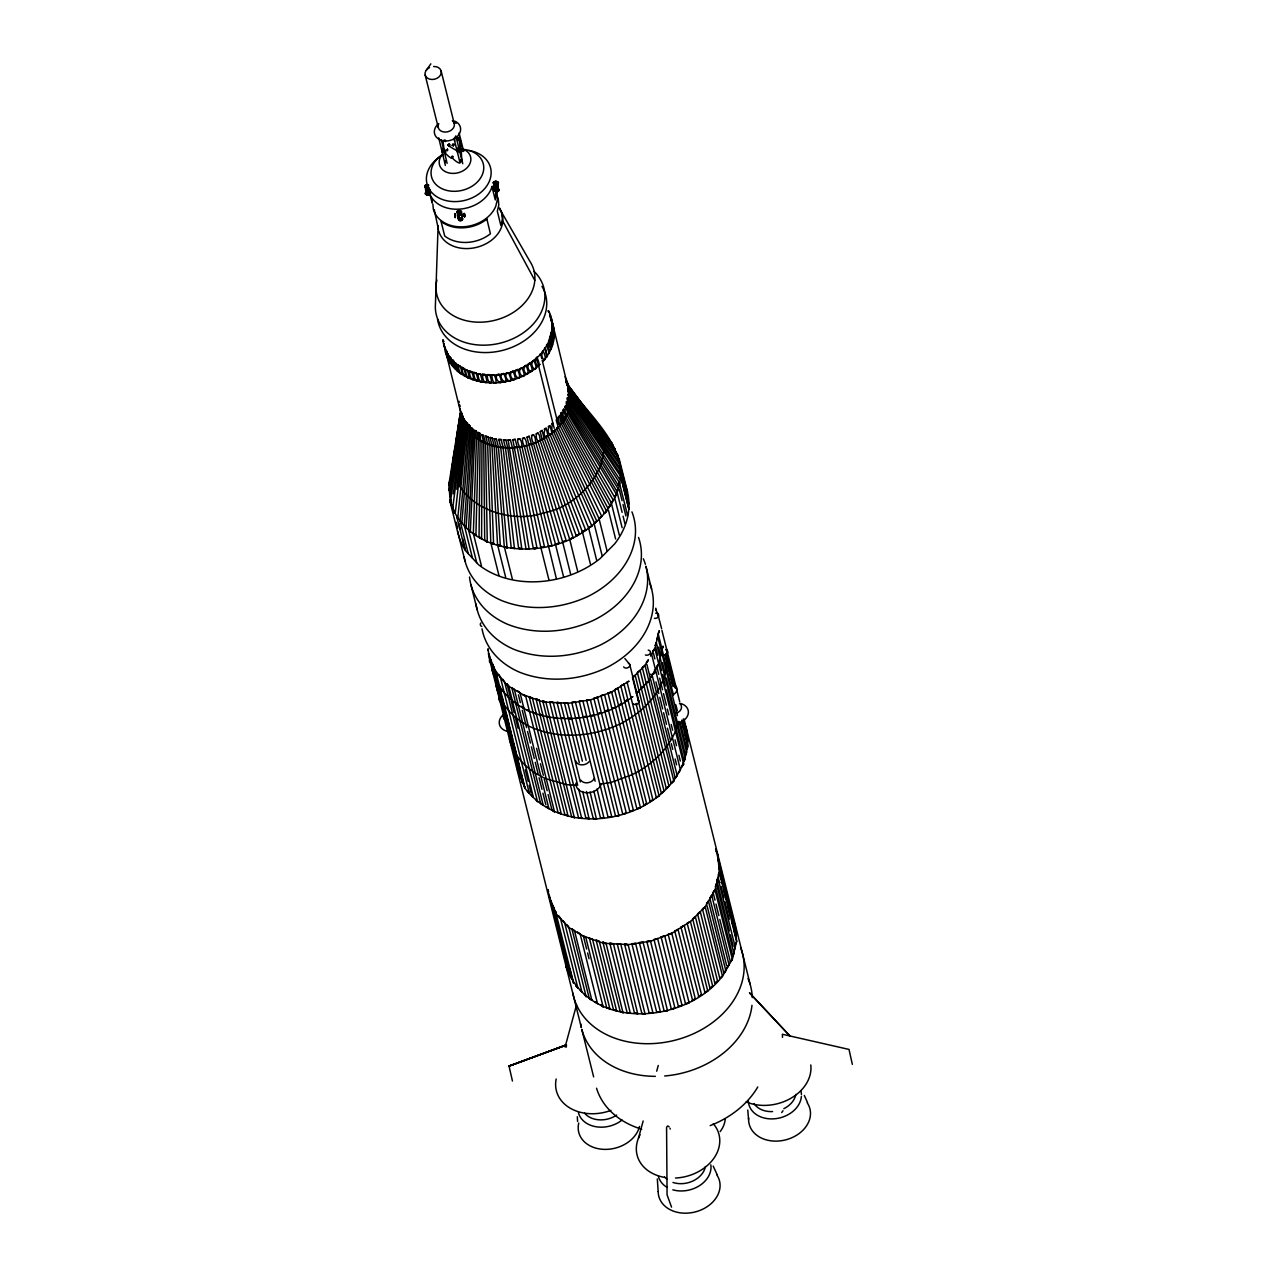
<?xml version="1.0" encoding="UTF-8"?>
<svg xmlns="http://www.w3.org/2000/svg" width="1277" height="1277" viewBox="0 0 1277 1277"><rect width="100%" height="100%" fill="white"/><g stroke="black" fill="none" stroke-linecap="round" stroke-linejoin="round"><path stroke-width="1.5" d="M447.493 356.411L445.003 348.03M459.305 405.416L459.928 406.661L459.64 404.825M481.972 441.14L481.589 538.75L479.035 536.851L480.104 440.166L478.189 432.472L480.056 433.446C480.36 441.746 480.982 440.693 481.988 441.124L480.104 440.166M519.053 775.235L520.106 777.565L490.352 659.14L491.278 661.901M716.221 851.711L715.647 849.093M460.087 521.064L468.052 429.79L466.137 422.096L467.558 423.469L469.473 431.163L461.859 523.059L460.071 520.649L461.923 523.027L460.119 521.048L468.212 553.627M444.38 152.554L443.167 142.13M628.763 503.84L620.462 470.83L620.159 473.559L570.244 399.749L568.057 390.219L568.329 392.055M682.668 721.122L687.457 740.389C688.159 748.96 687.345 727.858 685.047 725.623M565.823 381.775C586.718 415.568 635.004 448.977 616.44 494.343C607.772 513.657 591.73 528.183 573.213 537.904C532.062 558.879 466.696 551.792 450.414 502.404L462.466 415.552L465.275 424.89L455.266 513.146L454.404 510.369M536.931 357.257C531.823 364.711 543.651 372.517 536.931 357.257L535.462 358.869M540.059 354.112L539.66 355.15M543.188 350.952C538.064 358.406 549.908 366.228 543.188 350.952L541.719 352.58M549.078 312.242L548.408 310.997M559.406 416.031L557.937 417.643L559.853 425.337L604.388 513.386L606.591 511.295L561.321 423.725L559.406 416.031L557.937 417.643M478.38 439.017L475.906 535.43L473.336 533.547L476.513 438.027L474.597 430.333L476.465 431.323L478.38 439.017L476.513 438.027M569.574 396.046L567.722 386.484L569.909 396.014L618.515 466.121M442.832 152.793L442.496 150.175M450.079 501.717L450.494 499.451L450.079 501.717L458.204 534.265M627.598 492.124L619.153 458.874L619.058 461.827L619.345 459.113L569.303 390.459L569.223 392.326L551.153 317.686M727.746 897.715L716.365 851.28M735.041 923.67L736.047 938.356L734.115 930.646M438.091 226.3L435.441 304.149A55.438 42.843 -14 0 0 505.692 341.566A55.438 42.843 -14 0 0 534.137 271.442M445.434 140.566L445.434 141.555L443.853 140.278M458.331 139.592L460.247 139.496L460.199 141.14M457.661 152.697L457.326 150.032M464.126 213.929L464.19 216.005M464.748 215.941L464.349 216.659M474.821 436.894L473.384 435.537L468.515 529.636L470.303 532.046L474.805 436.894L472.889 429.2L471.468 427.843L472.889 429.2M468.803 424.97L470.718 432.664L464.301 525.134L466.105 527.529L472.139 434.036L470.223 426.342L468.803 424.97L470.223 426.342M568.377 393.923L570.308 401.616L620.718 476.465L619.68 479.402L569.957 403.516L568.377 393.923L568.042 395.822M425.832 191.454L425.624 186.506L426.071 188.294M461.476 211.184L462.13 218.622L458.172 218.814L457.517 211.375M458.172 218.814L458.395 215.765M497.423 183.026L498.11 189.938L497.423 183.026L493.592 183.202M443.502 149.952L443.582 149.122L444.188 152.123M457.725 518.51L456.767 516.163L457.725 518.51L466.823 428.306L464.014 418.968L464.908 420.612M459.848 486.441L466.233 426.805M555.048 430.221L553.388 431.466L554.952 430.301M635.18 675.325L632.53 677.64L661.358 793.288L664.024 790.974L635.18 675.325L632.53 677.64M695.342 916.631L692.693 918.945L709.98 988.302L712.646 985.988L695.342 916.631L692.693 918.945M462.003 416.829L462.194 418.074A55.438 42.843 -14 0 0 526.667 445.689A55.438 42.843 -14 0 0 569.414 390.427M488.548 654.558L496.162 672.644L524.991 788.292C568.967 846.332 682.141 816.53 687.696 742.943M492.411 670.026L492.683 671.989C512.285 728.289 591.522 729.758 632.562 696.715M657.863 614.971L655.963 609.432M461.651 413.11L463.711 421.474L452.776 507.799L451.787 505.453L452.84 507.783L451.93 505.006M454.788 214.552L455.011 213.61L455.235 214.584M461.987 216.372L461.779 216.771A1.644 1.277 -14 0 1 460.151 218.718A1.644 1.277 -14 0 1 458.89 216.835L459.129 216.579M464.174 214.105L464.237 213.275M464.732 216.34L464.668 217.17M456.799 489.362L464.158 425.193M447.429 149.17L447.541 150M446.535 161.173L447.142 163.344M453.335 493.816L462.833 419.814L459.975 408.56M456.24 138.411C459.56 134.42 461.667 151.229 457.82 149.792M457.82 137.645C458.986 141.061 456.256 138.826 455.123 137.9M460.39 140.039L461.268 150.846L459.353 151.229M453.447 477.949L461.635 418.17M445.05 141.3L444.939 139.847M450.494 489.777L449.855 496.545L461.556 416.318M452.409 476.449L461.588 412.663M449.903 357.033C454.995 363.706 452.585 372.82 449.903 357.033L451.324 358.39M452.569 359.891C457.661 366.563 455.25 375.677 452.569 359.891L453.989 361.263M455.235 362.764C460.327 369.436 457.916 378.551 455.235 362.764L456.655 364.137M466.137 422.096L467.558 423.469M449.376 146.328L458.14 151.5M457.533 434.004L458.97 424.363M459.832 418.585L460.406 414.722L459.64 418.76M450.222 482.163L449.296 490.687L461.22 412.535M450.765 478.46L460.343 414.674M450.765 476.05L451.356 472.171M451.946 468.276L452.824 462.434M454.58 450.877L455.155 447.062M455.729 443.231L460.358 412.663L448.834 484.813L450.414 502.404M458.267 429.87L459.161 424.14M450.845 475.012L451.435 471.181M452.042 467.35L452.633 463.519M453.239 459.688L453.846 455.857M454.436 451.994L455.362 446.12M455.969 442.209L456.591 438.298M457.198 434.403L459.034 422.671M677.528 722L678.039 723.213A13.105 10.12 -14 0 0 688.383 712.789A13.105 10.12 -14 0 0 679.556 703.308A7.502 5.794 -14 0 1 675.549 713.46M447.445 149.138L447.557 150.75M454.724 141.029L454.5 139.768M550.004 338.325L550.339 336.426L551.919 346.019L552.558 344.742L550.339 336.426M550.914 334.526L551.249 332.643L552.829 342.22L553.468 340.943L551.249 332.643M551.824 330.743L552.159 328.843L553.739 338.437L554.378 337.16L552.159 328.843M552.829 342.22L553.164 340.336M553.739 338.437L554.074 336.537M566.222 403.404L566.557 401.505L568.137 411.098L616.887 491.326L622.107 512.38M567.132 399.605L567.467 397.722L569.047 407.299L618.276 485.356L619.313 482.435L569.398 405.416L567.467 397.722M568.137 411.098L566.557 401.505M569.047 407.299L569.366 405.4M569.957 403.516L570.308 401.616L569.622 403.484M454.357 510.561L455.266 513.146M524.113 785.531L524.991 788.292L521.239 773.958M615.163 450.909L614.269 448.131L615.163 450.909L614.86 448.706L567.355 385.191M640.096 670.377L637.415 672.676L666.259 788.324L668.94 786.025L640.096 670.377L637.415 672.676M700.259 911.682L697.577 913.981L714.881 983.338L717.562 981.039L700.259 911.682L697.577 913.981M455.282 217.617L455.362 216.388L454.947 217.106M461.923 216.499L461.763 213.834M464.205 213.77L464.636 214.137M493.273 182.675L494.103 184.463A2.091 1.628 -14 0 0 496.801 181.749L496.386 181.51A2.091 1.628 -14 0 0 493.273 182.659M493.736 184.766L494.279 190.113L494.662 188.533M497.535 189.188L497.663 187.591M455.394 448.594C440.166 497.822 503.154 527.273 543.635 512.843C585.201 505.915 625.698 451.515 590.325 415.695M448.834 484.813L450.127 479.45M442.943 339.826A55.438 42.843 -14 0 0 490.687 375.167A55.438 42.843 -14 0 0 549.541 340.225L551.456 348.19L550.419 349.706L548.503 342.013L552.271 328.843A55.438 42.843 -14 0 0 548.551 310.662M601.228 783.966L601.1 784.541A13.105 10.12 -14 0 1 588.027 792.778A13.105 10.12 -14 0 1 576.135 785.754L575.895 783.104M683.706 764.125L681.758 766.823L683.706 764.125L654.862 648.477L652.93 651.174L654.878 648.764L659.155 630.599M663.002 646.05L658.74 664.232L656.777 666.626L658.709 674.336M715.008 900.189L713.093 892.479L715.04 890.069L719.318 871.904L717.754 854.313L717.658 857.266M719.813 919.456L730.38 961.836L732.344 959.426L736.606 941.261L736.35 938.34M493.72 667.28L492.826 664.503L522.548 782.929L521.654 780.151M496.673 679.955L497.567 682.732M570.276 975.165L571.17 977.943L552.989 905.808L553.883 908.57M439.256 139.177L439.911 140.518M442.018 151.452L443.342 152.139L443.726 150.878M457.485 150.686L458.347 149.84M457.134 151.117L458.267 149.968M565.072 1047.044L576.518 1004.935M638.468 1138.19L643.161 1120.967M656.697 1071.195L658.262 1065.465M561.305 423.725L559.853 425.337M642.331 667.711L645.013 665.429L642.331 667.711L671.159 783.36L673.857 781.077L645.013 665.429L647.966 660.337M715.024 889.782L705.096 907.021L702.494 909.016L719.781 978.374L722.399 976.378L732.328 959.139L715.024 889.782L713.093 892.479M659.235 631.365L658.102 633.52L673.49 695.231M663.082 646.816L661.965 648.987M569.718 395.79L569.75 394.322L619.904 464.972L628.156 497.982M563.444 420.341L562.183 421.857L563.396 420.133L561.481 412.455L560.539 414.275L562.471 421.969L607.996 508.374L609.927 505.676L563.396 420.149L562.471 421.969M461.22 150.287L461.348 149.345L462.641 149.744M617.637 456.272L617.382 454.053L568.935 388.655M551.441 903.206L550.515 900.445L568.728 972.563M656.059 610.406L655.819 608.187M568.473 409.183L567.834 411.05L568.473 409.183L617.924 488.405L616.855 491.326M656.298 642.523L655.293 645.444L656.298 642.523L685.302 758.458L684.121 761.108L685.126 758.171M716.461 883.828L715.455 886.749L716.461 883.828L733.924 953.456L732.743 956.122L733.748 953.185M459.097 401.345L459.097 402.415M525.916 365.366C518.925 371.352 533.483 381.376 525.916 365.366L524.017 366.675M529.875 362.876C522.868 368.861 537.441 378.886 529.875 362.876L527.976 364.184M533.818 360.385C526.826 366.355 541.384 376.396 533.818 360.385L531.918 361.694M542.134 430.445L540.235 431.754L542.166 439.448L576.182 535.749L577.443 535.462L579.455 534.025L544.066 438.139L542.134 430.445L540.235 431.754M544.194 429.264C548.041 425.704 540.857 434.212 546.109 436.957L582.376 531.807L590.485 564.354M548.152 426.773C551.999 423.198 544.8 431.722 550.068 434.467L588.585 527.864L596.694 560.427M619.297 482.435L618.26 485.356L619.297 482.435L627.55 515.254M716.86 880.795L717.882 877.858L716.86 880.795L729.343 930.885M619.68 479.402L620.718 476.465L628.843 509.028M718.265 874.825C721.01 867.179 716.126 881.657 720.196 882.535M556.133 419.862L558.193 426.869L601.69 516.259L598.993 518.542L607.102 551.089M443.726 152.665C442.241 148.515 451.946 162.53 453.159 156.496M617.845 688.111L614.604 689.867L643.991 805.468L646.689 803.76L617.845 688.111L614.604 689.867M678.007 929.417L674.767 931.172L692.613 1000.482L695.311 998.774L678.007 929.417L674.767 931.172M458.012 138.523L459.129 139.416L460.167 138.539M456.607 148.467L457.405 151.053M459.608 160.471C463.519 168.053 448.466 156.401 452.537 156.321M666.69 1126.952L667.695 1125.963L669.18 1126.841M445.817 152.075L445.019 150.255L445.577 152.123M441.14 139.768L441.571 140.981M446.248 350.473L449.041 359.827L446.248 350.473L447.126 352.133M447.796 353.889L450.589 363.243L447.796 353.889L448.674 355.549M553.356 327.215L549.621 314.286L553.404 329.099M552.414 323.64L552.207 322.347M452.984 143.678L453.255 146.201M442.065 148.707L442.081 150.542M445.05 160.694L445.082 162.53M544.321 349.196C545.518 342.779 549.078 371.144 545.263 347.392M546.412 345.604C547.61 339.187 551.169 367.553 547.338 343.8M548.503 342.013L549.429 340.193M546.237 356.89L547.179 355.086M548.328 353.298L549.27 351.494M550.419 349.706L551.361 347.887M562.63 410.683C564.785 405.974 561.21 417.196 564.562 418.377L611.236 502.707L619.345 535.255M564.721 407.092C566.86 402.383 563.301 413.604 566.637 414.786L614.508 497.04L616.44 494.343L567.579 412.966L565.663 405.272M564.562 418.377L565.488 416.557L563.572 408.863M566.637 414.786L567.579 412.966M781.716 1112.538L783.009 1110.719M619.696 467.526L619.696 464.748L627.789 497.296M566.381 964.247L566.286 967.2C589.798 1031.257 685.749 1024.425 722.479 976.091L705.175 906.718L702.494 909.016M582.376 531.807L585.632 530.083L582.376 531.807L585.632 530.067L548.009 435.649L545.949 436.734L548.009 435.633L546.093 427.955M624.054 684.201L620.798 685.925L650.169 801.509L652.898 799.849L624.054 684.201L620.798 685.925M684.217 925.49L680.96 927.23L698.79 996.523L701.52 994.863L684.217 925.49L680.96 927.23M454.915 213.594L454.851 216.946M457.629 214.217L457.613 216.547M648.221 660.592L646.401 662.492L648.301 659.778M460.486 214.169L459.752 212.557L457.916 214.009M459.066 216.914L459.8 218.527L461.588 217.633M650.919 655.261L654.862 648.477M619.6 467.685L620.031 465.435M686.866 737.467L687.313 735.217L683.099 719.111M735.488 932.481L735.935 930.231L718.265 860.171L736.079 935.402M591.842 526.14L588.585 527.864L591.842 526.14L551.967 433.158L549.876 434.244L551.951 433.142L550.052 425.464M636.042 703.435L659.108 795.922L656.362 797.566L627.007 681.998L628.97 681.311M687.17 923.303L690.426 921.579L687.17 923.303L704.984 992.58L707.729 990.936L690.426 921.579L705.175 906.718M569.925 399.765L570.228 398.328M512.971 371.176C504.798 375.454 520.713 388.048 512.971 371.176L510.768 372.086M517.488 369.516C509.3 373.794 525.214 386.372 517.488 369.516L515.285 370.426M521.99 367.856C513.817 372.118 529.732 384.712 521.99 367.856L519.787 368.766M529.205 436.255L527.002 437.165L528.917 444.859L555.447 544.225L557.522 544.018L559.055 543.188L529.205 436.255L527.002 437.165M562.518 541.576L566.126 540.522L535.622 442.289C535.43 430.732 528.534 434.308 533.419 443.199L562.518 541.576L570.627 574.123M573.213 537.904L569.59 538.942L573.213 537.904L540.139 440.613C539.932 429.056 533.036 432.648 537.936 441.523L569.59 538.942L577.715 571.489M650.727 679.875L675.23 778.14L677.129 775.426L652.148 675.23L650.248 677.943L646.88 664.423M708.464 901.083L706.564 903.797L708.464 901.083L725.831 970.759L723.851 973.154L707.043 905.712M723.851 973.154L725.751 970.44M565.472 416.557L564.258 418.265L565.472 416.557L613.168 500.009L611.236 502.707M680.418 769.776L678.486 772.489L680.418 769.776L651.589 654.127L650.6 656.091M726.629 965.572L709.82 898.13L711.752 895.432L729.039 964.789L727.124 967.487L729.039 964.789M614.508 497.04L616.44 494.343M656.777 666.626L658.724 663.928L648.876 680.88L636.808 693.028M730.38 961.836L732.328 959.139M426.358 70.091L430.86 63.85M454.277 138.507L454.468 139.752M457.374 147.956L459.161 149.664M530.977 444.109L528.854 444.604L530.849 444.157M597.46 697.258L593.869 698.343L622.697 813.992L624.788 813.8L626.305 812.922L597.46 697.258L593.869 698.343M657.623 938.563L654.032 939.649L671.319 1009.006L673.41 1008.814L674.926 1007.936L657.623 938.563L654.032 939.649M458.108 137.549L459.88 138.012L459.385 139.369M654.462 671.542L655.436 669.579M551.776 323.241C551.249 316.6 554.362 335.612 553.691 329.306M552.111 326.976L551.824 325.14L554.026 334.67M443.805 150.463L442.496 148.355M461.891 161.7L461.268 150.846M543.635 360.274L545.103 358.645M551.68 423.948C554.777 419.702 549.206 429.774 553.595 431.642L594.603 523.331L596.806 521.239L555.064 430.03L553.595 431.642M558.193 426.869L556.724 428.497L598.993 518.542L601.69 516.259L598.993 518.542M459.353 149.904L461.125 150.303L460.422 151.692M497.392 185.468L497.344 184.399A1.644 1.022 4.4 0 1 497.264 185.74M495.843 188.916C500.408 188.357 492.954 185.708 495.141 188.725M686.946 749.184L688.095 746.518L681.742 721.202M735.568 944.182L736.717 941.532L719.318 871.904M535.478 442.433L533.419 443.199M604.548 694.64L600.94 695.694L629.784 811.358L631.844 811.103L633.392 810.304L604.548 694.64L600.94 695.694M664.71 935.945L661.103 936.999L678.406 1006.372L680.465 1006.116L682.014 1005.318L664.71 935.945L661.103 936.999M459.082 139.289L458.251 138.586L459.576 139.72M461.875 220.043L462.162 219.756A1.82 1.405 -14 0 0 461.667 217.824M632.945 677.576L645.013 665.429M458.475 139.113L459.305 137.198L459.88 139.049M656.681 639.49L657.719 636.553L677.433 715.599M685.526 755.138L686.691 752.488L678.869 721.377M734.147 950.152L735.313 947.502L717.882 877.858M608.028 693.076L611.635 692.022L608.028 693.076L636.856 808.724L638.915 808.453L640.463 807.687L611.635 692.022L628.715 681.264M668.19 934.381L671.798 933.327L668.19 934.381L685.478 1003.738L687.537 1003.467L689.085 1002.7L671.798 933.327L690.426 921.579M498.988 374.289C489.937 376.444 507.208 392.087 498.988 374.289L496.625 374.736M503.745 373.554C494.694 375.725 511.965 391.369 503.745 373.554L501.382 374.001M508.501 372.836C499.451 374.991 516.722 390.634 508.501 372.836L506.139 373.283M515.206 439.352L512.859 439.799L533.291 548.376L535.302 548.583L536.994 548.088L517.137 447.046L515.206 439.352L512.859 439.799M540.762 547.194L544.481 546.891L521.878 446.327C521.926 435.728 514.312 436.957 519.531 446.774L540.762 547.194L548.887 579.742M551.951 545.758L548.232 546.045L551.951 545.758L526.635 445.609C526.683 434.994 519.069 436.223 524.288 446.056L556.357 578.593M594.092 523.506L596.758 521.192L594.092 523.506L602.217 556.054M661.358 793.288L664.024 790.974M709.98 988.302L712.646 985.988M457.677 139.576L458.108 138.586L458.682 140.055M666.259 788.324L668.94 786.025M714.881 983.338L717.562 981.039M603.893 513.577L606.591 511.295M671.159 783.36L673.857 781.077M719.781 978.374L722.479 976.091M509.012 1065.992L512.444 1081.028M595.146 781.205L575.432 702.158L571.713 702.478L586.143 760.326M597.061 788.915L603.957 818.046L600.557 818.126L593.821 791.165M635.595 943.464L631.876 943.783L649.179 1013.14L651.972 1013.268L652.898 1012.821L635.595 943.464L631.876 943.783M525.932 374.369L527.832 373.06M529.891 371.878L531.791 370.569M533.834 369.388L535.733 368.079M546.109 436.957L548.009 435.649M550.068 434.467L551.967 433.158M521.894 446.312L519.531 446.774M582.903 701.025L579.199 701.312L608.028 816.977L610.821 817.057L611.747 816.673L582.903 701.025L579.199 701.312M643.065 942.314L639.362 942.618L656.649 1011.991L659.443 1012.054L660.369 1011.687L643.065 942.314L639.362 942.618M455.203 137.022L455.841 135.921L462.753 163.679M428.082 188.757L426.247 189.172A1.644 1.277 -14 0 0 428.497 188.581M460.247 214.408L458.251 214.504M709.82 898.13L711.752 895.432M445.849 150.191L447.126 150.303M459.177 151.883L459.241 150.622M428.433 194.471L428.992 194.391A2.091 1.293 4.4 0 0 428.753 192.667A2.091 1.293 4.4 0 0 425.991 192.476L425.608 192.699A2.091 1.293 4.4 0 0 425.848 194.407A2.091 1.293 4.4 0 0 428.609 194.615M526.635 445.593L524.288 446.056M611.635 692.022L590.07 700.067L586.67 700.163L615.498 815.827L618.914 815.716L590.389 699.876L586.67 700.163M671.798 933.327L650.232 941.372L646.832 941.468L664.12 1010.841L667.536 1010.73L650.552 941.181L646.832 941.468M675.23 778.14L677.129 775.426M484.909 374.464L482.562 374.432L484.909 374.464C490.113 385.957 482.387 384.648 482.562 374.432M489.586 374.736L487.239 374.688L489.586 374.736C494.79 386.229 487.064 384.904 487.239 374.688M494.263 375.007L491.916 374.959L494.263 375.007C499.467 386.5 491.757 385.175 491.916 374.959M501.127 439.543L498.78 439.496L501.127 439.543L503.042 447.237L514.439 548.503L511.231 547.897L500.696 447.189L498.78 439.496M505.804 439.815L503.457 439.767L505.804 439.815L507.719 447.509L521.814 548.887L518.606 548.28L505.373 447.461L503.457 439.767M510.481 440.07L508.134 440.038L510.481 440.07L512.412 447.764L529.173 549.286L525.964 548.679L508.134 440.038M643.432 805.516L646.689 803.76M692.054 1000.529L695.311 998.774M649.642 801.589L652.898 799.849M698.264 996.587L701.52 994.863M655.835 797.646L659.108 795.922M704.457 992.66L707.729 990.936M502.835 447.333L500.807 446.934L502.691 447.333M553.244 702.462L549.669 702.015L578.513 817.663L581.705 818.286L553.244 702.462L549.669 702.015M613.407 943.767L609.831 943.304L627.135 1012.677L630.327 1013.299L613.407 943.767L609.831 943.304M632.833 696.779L630.854 697.465M560.539 414.275L561.481 412.455M460.566 159.705L462.146 161.652M512.7 379.78L514.886 378.87M517.201 378.12L519.404 377.21M521.702 376.46L523.905 375.55M531.503 435.505L533.706 434.595M536.021 433.829L538.208 432.919M528.917 444.859L531.12 443.949M537.936 441.523L540.139 440.613L537.825 441.267M507.735 447.493L505.373 447.461M580.317 781.923L560.603 702.877L557.027 702.398L577.699 785.307M582.711 791.548L589.08 818.669L585.872 818.062L578.657 789.154M620.766 944.182L617.206 943.703L634.493 1013.076L637.702 1013.683L620.766 944.182L617.206 943.703M566.509 1045.113L508.948 1066.056L566.35 1044.889L566.35 1047.092M590.389 699.876L567.611 703.419L564.402 702.813L579.295 762.592M590.07 791.979L596.439 819.068L593.23 818.461L586.51 791.485M650.552 941.181L627.773 944.725L624.565 944.118L641.852 1013.475L645.061 1014.082L628.124 944.597L624.565 944.118M578.369 718.057C581.258 716.956 572.495 718.328 577.587 718.169M555.431 544.21L559.039 543.14L555.431 544.21L563.556 576.757M622.697 813.992L626.305 812.922M671.319 1009.006L674.926 1007.936M471.692 371.735L469.505 371.192L471.692 371.735C476.672 384.249 469.313 380.338 469.505 371.192M475.97 372.964L473.783 372.437L475.97 372.964C480.95 385.494 473.591 381.584 473.783 372.437M480.248 374.209L478.077 373.682L480.248 374.209C485.228 386.723 477.885 382.829 478.077 373.682M487.91 436.798L485.739 436.271L487.91 436.798L489.825 444.492L493.592 544.114L490.783 542.837L487.654 443.965L485.739 436.271M492.188 438.043L490.017 437.516L492.188 438.043L494.119 445.737L500.345 546.029L497.551 544.752L491.932 445.21L490.017 437.516M496.482 439.272L494.295 438.745L496.482 439.272L498.397 446.966L507.097 547.961L504.287 546.684L496.226 446.439L494.295 438.745M629.784 811.358L633.392 810.304M678.406 1006.372L682.014 1005.318M636.856 808.724L640.463 807.687M685.478 1003.738L689.085 1002.7M536.085 548.424C538.958 547.466 530.226 548.711 535.302 548.535M489.602 444.556L487.83 443.726L489.474 444.508M532.429 698.152L529.237 696.955L532.429 698.152L561.257 813.8L558.065 812.603L529.237 696.955M592.592 939.441L589.399 938.26L592.592 939.441L609.879 1008.814L606.687 1007.617L589.399 938.26M462.114 151.404L462.673 149.76M498.557 382.43L500.903 381.983M503.314 381.695L505.66 381.248M508.054 380.977L510.417 380.53M517.616 439.08L519.962 438.634M522.373 438.362L524.719 437.915M514.775 447.493L517.121 447.046M494.135 445.721L491.932 445.21M539.165 700.099L535.973 698.886L564.817 814.534L567.994 815.748L539.165 700.099L535.973 698.886M599.328 941.388L596.136 940.175L613.439 1009.548L616.615 1010.761L599.328 941.388L596.136 940.175M455.362 123.119L456.256 123.167M459.018 210.306L457.166 211.232A2.091 1.628 -14 0 0 460.263 213.051L460.614 212.7A2.091 1.628 -14 0 0 459.544 210.338L459.002 210.418M461.428 211.806L457.469 211.998M599.775 784.19L610.981 782.482L632.227 774.644A87.139 67.33 -14 0 0 678.326 722.191M428.05 192.204L426.135 190.991L428.769 191.087M498.397 446.966L496.226 446.439M582.376 761.14L567.962 703.292L545.518 702.095L542.725 700.818L571.553 816.466L574.363 817.743L545.902 702.047L542.725 700.818M628.124 944.597L605.697 943.384L602.888 942.123L620.175 1011.48L622.984 1012.757L606.064 943.336L602.888 942.123M459.193 137.772L459.736 138.698M452.186 156.305L451.084 157.709M556.102 718.169C559.198 717.706 550.531 717.195 555.319 718.121M460.231 366.244L458.363 365.27L460.231 366.244C464.812 379.812 458.347 373.283 458.363 365.27M463.822 368.367L461.971 367.393L463.822 368.367C468.42 381.935 461.939 375.406 461.971 367.393M467.43 370.49L465.562 369.516L467.43 370.49C472.011 384.058 465.546 377.529 465.562 369.516M476.465 431.323L474.597 430.333M480.056 433.446L478.189 432.472M483.648 435.569L481.796 434.595L483.648 435.569L485.563 443.263L487.255 542.071L484.701 540.187L483.712 442.289L481.796 434.595M571.713 702.478L575.432 702.158M600.557 818.126L604.276 817.807M649.179 1013.14L652.898 1012.821M608.028 816.977L611.747 816.673M656.649 1011.991L660.369 1011.687M615.498 815.827L619.217 815.54M664.12 1010.841L667.839 1010.538M425.385 189.666L429.998 189.443M492.571 186.41L497.168 186.187M457.23 215.047L461.189 214.855M514.376 689.516L511.79 687.664L540.618 803.313L543.22 805.164L514.376 689.516L513.418 689.341M574.538 930.821L571.952 928.97L574.538 930.821L591.842 1000.178L589.24 998.327L571.952 928.97M484.478 382.126L486.824 382.158M489.155 382.382L491.501 382.43M493.832 382.653L496.178 382.701M500.696 447.189L503.042 447.237M510.066 447.732L512.412 447.764L510.401 447.588M520.042 692.852L517.456 690.985L520.042 692.852L548.871 808.517L546.301 806.633L548.871 808.517M580.205 934.157L577.619 932.29L580.205 934.157L597.492 1003.53L594.922 1001.647L597.492 1003.53M575.688 785.163L566.493 784.653L546.285 778.81A87.139 67.33 -14 0 1 509.427 739.144M455.107 217.473L454.82 216.356M548.12 794.549L551.967 809.969L554.521 811.853L525.693 696.204C513.146 690.123 545.726 703.994 545.902 702.047M603.143 1006.867L600.589 1004.983L603.143 1006.867L585.856 937.51C573.325 931.428 605.889 945.299 606.064 943.336M449.281 146.408L448.929 143.806L449.312 144.955M578.513 817.663L582.089 818.11M627.135 1012.677L630.71 1013.124M557.027 702.398L560.603 702.877M585.872 818.062L589.447 818.525M634.493 1013.076L638.069 1013.539M525.964 548.679L529.524 549.158M564.402 702.813L567.962 703.292M593.23 818.461L596.79 818.94M641.852 1013.475L645.412 1013.954M607.644 438.266L609.273 439.671M469.25 431.115L468.34 429.647L469.17 431.035M500.345 677.161L498.525 674.767L500.345 677.161L529.189 792.809L527.353 790.846L529.189 792.809M560.507 918.45L558.688 916.072L560.507 918.45L577.811 987.823L575.975 985.86L577.811 987.823M471.421 378.886L473.607 379.429M475.714 380.131L477.885 380.658M479.992 381.376L482.179 381.903M487.654 443.965L489.825 444.492M472.155 434.02L470.718 432.664M508.39 697.114L506.602 694.72M494.885 185.692C500.424 185.436 492.794 181.573 494.885 185.692A1.644 1.277 -14 0 0 497.296 184.606A1.644 1.277 -14 0 0 494.933 183.601A1.644 1.277 -14 0 0 494.758 185.851L494.438 185.66M607.708 438.234L609.4 440.15M466.089 527.545L464.317 525.134M525.693 696.204L508.406 686.068L506.953 683.77L508.725 686.18L537.569 801.828L535.781 799.418M512.588 701.632L510.8 699.221M585.856 937.51L568.568 927.373L567.116 925.059L568.888 927.469L586.191 996.842L584.403 994.432M490.799 542.821L493.991 544.018L490.799 542.821L498.924 575.384M558.065 812.603L561.257 813.8M606.687 1007.617L609.879 1008.814M463.343 417.196L462.338 416.158M497.551 544.752L500.728 545.965L497.551 544.752L505.66 577.3M564.817 814.534L567.994 815.748M613.439 1009.548L616.615 1010.761M495.013 188.82A1.644 1.022 4.4 0 0 497.631 188.23A1.644 1.022 4.4 0 0 495.332 187.081A1.644 1.022 4.4 0 0 495.013 188.82L497.056 189.235A2.091 1.293 4.4 0 1 497.663 190.927A2.091 1.293 4.4 0 1 495.077 191.39L494.582 191.199A2.091 1.293 4.4 0 1 493.88 189.65A2.091 1.293 4.4 0 1 496.051 188.948M494.758 191.071A1.82 1.117 4.4 0 0 497.631 190.417A1.82 1.117 4.4 0 0 495.093 189.156A1.82 1.117 4.4 0 0 494.758 191.071L495.173 191.231M507.464 547.913L504.287 546.684L512.412 579.231M571.553 816.466L574.73 817.695M620.175 1011.48L623.352 1012.709M616.711 453.511L617.653 456.272L568.648 388.719M463.152 420.787L463.743 421.49L463.056 420.245M460.295 372.964L462.146 373.938M463.886 375.087L465.754 376.061M467.478 377.21L469.345 378.184M483.712 442.289L485.563 443.263M464.716 423.134L465.291 424.89L464.652 423.405M438.697 137.82L445.386 165.435M493.912 184.064L494.247 184.271A1.82 1.405 -14 0 0 497.04 182.898A1.82 1.405 -14 0 0 494.438 181.781A1.82 1.405 -14 0 0 494.247 184.271M497.376 187.432L497.822 187.464A1.644 1.277 -14 0 1 497.328 189.523M611.827 442.768C615.37 449.664 607.804 436.526 605.553 436M496.162 672.644C489.873 661.965 506.969 687.377 508.725 686.18M568.888 927.469L556.054 913.773L555.447 911.171L573.612 983.306L569.861 968.972M473.352 533.531L475.954 535.382L473.352 533.531L481.477 566.078M540.618 803.313L543.22 805.164M589.24 998.327L591.842 1000.178M444.029 345.317L443.742 343.481L462.066 418.106L461.891 416.254M454.085 144.285L454.005 145.402L451.819 145.339M484.701 540.187L487.255 542.071M551.967 809.969L554.521 811.853M512.811 688.989L511.79 687.664M451.819 364.727L453.239 366.084M454.484 367.584L455.905 368.957M457.15 370.458L458.571 371.83M468.052 429.79L469.457 431.163M442.449 152.474L442.145 151.181M488.309 650.663L487.91 649.37M790.255 1036.349L749.455 992.772L789.745 1035.759M428.577 185.388L427.859 184.83A2.091 1.628 -14 0 0 425.161 187.543L425.576 187.783A2.091 1.628 -14 0 0 428.449 187.049L428.034 186.841A1.644 1.277 -14 0 0 425.784 187.416A1.644 1.277 -14 0 0 426.247 189.172M428.402 187.384L426.502 187.065L426.087 188.852M661.63 628.699L657.575 613.008M686.419 728.656L686.324 731.609L683.929 721.968M624.852 658.533L629.497 664.04M571.489 390.012L579.79 401.058M586.909 410.54L589.288 413.7M590.469 415.28L592.672 418.217M598.45 425.911L606.543 436.686M565.807 381.935L584.818 407.491M587.197 410.699L600.158 428.114M605.984 435.936L609.48 440.645M567.882 385.047L603.845 433.573M609.384 441.06L611.603 444.045M567.658 385.207L573.389 392.981M582.583 405.432L584.882 408.544M468.515 529.636L470.303 532.046M566.509 379.732L569.59 392.294L617.972 460.311M567.084 385.303L602.744 433.957M610.645 444.747L612.912 447.828M444.907 348.334L444.699 347.057L445.577 348.717M499.467 208.518L529.7 261.019A50.042 38.677 -14 0 1 492.124 320.91A50.042 38.677 -14 0 1 436.894 280.014M502.819 221.192L534.808 280.381M548.072 310.87L548.95 312.53M549.621 314.286L550.499 315.946M448.163 358.167L449.041 359.827M449.712 361.583L450.589 363.243M464.461 423.357L465.275 424.89M713.189 1166.109L717.115 1174.601M671.558 1207.148L667.073 1194.873L666.578 1127.639M661.582 652.02L660.544 654.941L658.613 647.216M804.302 1095.458L807.527 1102.53M496.019 193.673L498.206 198.478L498.796 205.086L497.312 211.264L500.887 225.566L502.356 219.405L501.765 212.78L499.594 207.975M524.991 788.292L517.472 769.919M556.325 913.949L548.791 895.56M565.184 376.635L566.605 383.371M669.994 1128.261L670.249 1129.076M466.281 426.55L466.839 428.306M651.621 589.096L645.907 566.19A87.139 67.33 -14 0 1 599.967 645.22C573.197 657.671 541.751 660.321 514.024 649.386A87.139 67.33 -14 0 1 475.986 603.973M661.917 630.391L679.699 701.68M684.009 719.031L750.046 983.849M617.637 454.628L620.51 466.105M621.468 469.936L625.762 487.175M668.557 660.321L675.278 687.297M666.77 653.601L675.405 688.287M620.207 470.606L628.316 503.154M665.844 653.68L674.017 686.435M620.83 476.736L628.954 509.3M665.796 656.633L673.011 685.526M681.647 720.212L683.578 727.922M684.536 731.769L687.425 743.342M720.18 874.761L723.069 886.334M724.027 890.181L726.916 901.738M727.874 905.601L730.763 917.157M731.721 921.004L733.158 926.783M665.413 655.692L673.091 686.515M675.884 704.856L677.337 710.635M680.21 722.207L686.451 747.253M721.154 886.382L724.027 897.954M725.001 901.801L729.311 919.137M619.217 489.187L622.075 500.68M623.032 504.511L625.906 515.988M662.46 662.651L665.349 674.208M666.307 678.071L685.047 753.207M730.3 934.732L733.19 946.305M623.064 516.211L624.98 523.873M655.771 647.375L657.703 655.117M659.618 662.827L661.55 670.537M662.508 674.4L665.381 685.957M666.355 689.803L683.642 759.177M715.934 888.68L732.264 954.19M614.971 498.956L622.138 527.688M653.409 653.106L654.862 658.9M659.666 678.199L662.555 689.756M663.513 693.603L666.386 705.175M667.36 709.022L668.797 714.801M671.191 724.442L672.644 730.221M675.038 739.862L676.475 745.64M678.885 755.266L680.322 761.044M715.982 904.036L718.855 915.593M655.915 681.918L658.804 693.475M659.762 697.338L662.635 708.895M663.593 712.758L666.482 724.314M667.44 728.161L670.329 739.734M671.287 743.581L672.724 749.36M675.134 759.001L676.571 764.779M608.443 510.273L615.61 538.99M551.824 325.14L553.26 330.919M568.057 390.219L569.973 397.913L620.462 470.83L620.175 473.559L620.654 471.293M629.769 664.647L638.867 701.153M540.905 355.07L541.751 358.502M542.182 360.21L558.161 424.283M496.354 191.151L497.04 193.896M536.931 359.076L554.186 428.29M459.082 132.968L463.695 151.484M441.124 70.937L454.229 123.55M453.958 138.379L459.959 162.434M425.161 75.056L438.282 127.652M441.443 140.374L446.519 160.726M471.468 427.843L472.905 433.605M464.014 418.968L465.466 424.73M462.466 415.552L464.381 423.246M444.236 345.397L446.136 352.819M536.595 748.306L539.469 759.879M540.426 763.726L543.316 775.283M544.273 779.146L547.163 790.702M583.765 937.541L586.654 949.114M587.612 952.961L589.048 958.74M518.43 694.848L520.346 702.573M522.277 710.299L526.603 727.635M527.561 731.498L530.45 743.054M531.408 746.901L534.281 758.474M535.255 762.321L538.128 773.878M539.086 777.741L541.975 789.298M542.933 793.145L545.822 804.718M468.563 530.035L476.688 562.598M507.432 685.701L510.321 697.29M511.279 701.153L514.168 712.71M515.126 716.557L517.999 728.129M525.326 769.871L528.215 781.428M529.173 785.275L531.104 792.985M464.349 525.549L472.458 558.097M458.762 523.394L460.199 529.141M462.577 538.718L464.972 548.296M495.763 671.798L497.2 677.592M499.61 687.249L501.063 693.028M502.021 696.891L504.894 708.448M505.868 712.311L508.741 723.867M509.699 727.714L512.588 739.287M513.546 743.134L516.435 754.691M517.393 758.554L520.266 770.111M456.943 517.361L465.067 549.924M492.826 664.503L494.758 672.229M511.087 737.771L512.54 743.549M514.934 753.175L516.371 758.969M518.781 768.594L520.218 774.373M554.426 911.586L557.315 923.143M558.272 927.006L561.162 938.563M562.119 942.41L563.556 948.188M565.966 957.83L567.403 963.608M450.494 499.451L451.451 503.282M452.409 506.921L453.846 512.859M456.224 522.245L457.661 528.183M488.931 653.585L492.172 666.131L491.757 664.822M492.778 669.036L501.43 703.723M504.782 716.988L506.219 722.766M507.177 726.629L510.066 738.186M511.023 742.033L513.913 753.606M514.87 757.453L516.307 763.231M548.95 893.9L549.924 897.747M550.515 900.445L553.42 912.225M554.362 915.864L557.251 927.645M559.645 937.047L561.098 943.049M563.492 952.466L564.945 958.468M458.523 534.951L465.02 561.002M470.926 584.706L477.167 609.72M581.29 1027.378L488.836 656.538L488.133 648.716M593.629 1076.862L581.817 1029.47A87.139 67.33 -14 0 0 655.356 1076.351M852.35 1064.379L849.013 1049.423L782.37 1034.258L782.53 1037.355M569.303 390.459L569.59 392.294M569.638 394.178L569.909 396.014M567.722 386.484L567.994 388.32M464.652 213.961L464.732 214.999M464.253 216.483L464.174 215.446M748.545 1119.418L747.779 1110.032M658.15 1191.489L657.32 1178.942M565.775 961.342L566.286 967.2M491.996 664.168L492.683 671.989M437.979 225.566L438.25 228.615L434.276 209.747M432.871 204.112L433.334 209.22A32.771 25.332 -14 0 0 463.088 226.811A32.771 25.332 -14 0 0 495.779 206.188L497.392 199.467L495.923 190.369L495.268 199.93L491.9 186.426L491.39 188.565A32.771 25.332 -14 0 1 458.698 209.189A32.771 25.332 -14 0 1 428.944 191.598L428.753 189.491L432.121 202.995L431.706 198.478M429.072 187.911L429.216 189.475M577.587 1121.461L577.316 1116.721M580.205 989.93L581.993 992.325L564.705 922.968L562.902 920.557M531.583 794.917L533.371 797.311L504.543 681.663L502.739 679.268M464.764 214.967L464.796 216.052M666.45 648.939A87.139 67.33 -14 0 1 619.648 724.155C592.879 736.606 561.433 739.255 533.706 728.321A87.139 67.33 -14 0 1 495.987 684.855M751.977 1005.318A87.139 67.33 -14 0 1 664.678 1075.984M581.354 1027.586A87.139 67.33 -14 0 1 580.652 1023.723M748.003 978.533A87.139 67.33 -14 0 1 752.265 997.592M757.772 1086.95A87.139 67.33 -14 0 1 710.188 1125.612M641.708 1129.203A87.139 67.33 -14 0 1 596.535 1088.212M740.612 947.726A87.139 67.33 -14 0 1 676.459 1039.845A87.139 67.33 -14 0 1 572.83 993.027M625.459 485.851A87.139 67.33 -14 0 1 614.7 543.842L599.951 558.703A87.139 67.33 -14 0 1 478.412 564.594L465.85 551.073A87.139 67.33 -14 0 1 457.677 531.152M638.548 537.457A87.139 67.33 -14 0 1 593.725 620.207C566.956 632.658 535.526 635.308 507.783 624.373A87.139 67.33 -14 0 1 469.505 577.012M643.353 558.783A87.139 67.33 -14 0 1 645.38 564.322M649.801 583.509A87.139 67.33 -14 0 1 605.665 668.11C578.896 680.561 547.466 683.211 519.723 672.277A87.139 67.33 -14 0 1 482.02 628.811M631.955 511.901A87.139 67.33 -14 0 1 587.819 596.503C561.05 608.953 529.604 611.603 501.877 600.669A87.139 67.33 -14 0 1 464.158 557.203M500.345 209.955A32.771 25.332 -14 0 1 480.024 246.333A32.771 25.332 -14 0 1 438.745 230.945M438.394 229.333A32.771 25.332 -14 0 1 438.091 226.013M725.224 1119.083A31.318 24.199 -14 0 1 720.148 1131.598M551.313 320.064A55.438 42.843 -14 0 1 542.821 361.551M540.171 364.296A55.438 42.843 -14 0 1 485.068 382.414A55.438 42.843 -14 0 1 445.833 353.043M541.991 286.399A55.438 42.843 -14 0 1 506.378 349.323A55.438 42.843 -14 0 1 437.532 319.09M430.301 193.37A1.82 1.405 -14 0 1 428.386 194.886A1.82 1.405 -14 0 1 426.71 193.545M428.497 192.22A1.644 1.022 4.4 0 1 426.023 191.805A1.644 1.022 4.4 0 1 426.933 190.385A1.644 1.022 4.4 0 1 429.088 191.295M430.572 193.354A2.091 1.628 -14 0 1 427.348 194.934L426.949 194.695A2.091 1.628 -14 0 1 426.422 193.561M428.418 186.602A1.82 1.405 -14 0 1 425.592 187.527A1.82 1.405 -14 0 1 425.784 185.181A1.82 1.405 -14 0 1 428.481 185.851M425.8 186.155A2.091 1.293 4.4 0 1 426.183 185.213L427.029 184.83A2.091 1.293 4.4 0 1 428.625 184.878A1.82 1.117 4.4 0 0 426.071 185.851M462.162 219.756A1.82 1.405 -14 0 1 459.672 220.394A1.82 1.405 -14 0 1 459.177 218.463M461.811 217.633A2.091 1.628 -14 0 1 462.402 219.852L462.051 220.203A2.091 1.628 -14 0 1 458.938 218.367M497.599 188.725A1.82 1.405 -14 0 1 498.381 190.927A1.82 1.405 -14 0 1 495.412 190.927M495.173 191.039A2.091 1.628 -14 0 0 495.476 191.374L495.875 191.614A2.091 1.628 -14 0 0 498.573 188.9L498.174 188.645A2.091 1.628 -14 0 0 497.152 188.485M494.742 183.106A1.82 1.117 4.4 0 1 495.524 181.701A1.82 1.117 4.4 0 1 497.902 182.18A1.82 1.117 4.4 0 1 497.535 183.649M494.949 185.468A1.644 1.022 4.4 0 1 494.901 184.223M497.248 183.952A2.091 1.293 4.4 0 0 497.631 181.749L497.152 181.557A2.091 1.293 4.4 0 0 494.885 181.765A2.091 1.293 4.4 0 0 494.486 183.154M462.434 149.345A26.673 20.608 -14 0 1 481.094 177.152A26.673 20.608 -14 0 1 440.118 187.719A26.673 20.608 -14 0 1 442.656 154.437M463.774 149.457A16.058 12.403 -14 0 1 468.26 166.409A16.058 12.403 -14 0 1 446.28 172.092A16.058 12.403 -14 0 1 441.794 155.124M469.042 150.478A32.771 25.332 -14 0 1 486.09 186.905A32.771 25.332 -14 0 1 435.281 195.7A32.771 25.332 -14 0 1 442.832 155.012M610.949 1110.383A42.237 32.643 -14 0 1 556.181 1079.017M639.506 1126.442A31.318 24.199 -14 0 1 603.223 1149.332A31.318 24.199 -14 0 1 578.752 1122.994M616.695 1115.044A22.411 17.319 -14 0 1 584.643 1113.225M622.059 1120.041A26.881 20.767 -14 0 1 578.433 1112.714M810.783 1064.938A42.237 32.643 -14 0 1 790.734 1098.364A42.237 32.643 -14 0 1 746.215 1101.907M795.842 1094.421A22.411 17.319 -14 0 1 783.823 1108.691M772.585 1111.581A22.411 17.319 -14 0 1 754.116 1103.711M801.381 1096.448A26.881 20.767 -14 0 1 774.405 1118.796A26.881 20.767 -14 0 1 748.322 1100.854M800.902 1091.021A26.881 20.767 -14 0 1 801.429 1094.612M807.24 1102.833A31.318 24.199 -14 0 1 785.722 1139.85A31.318 24.199 -14 0 1 748.657 1117.95M713.252 1123.68A42.237 32.643 -14 0 1 714.003 1158.111A42.237 32.643 -14 0 1 675.501 1178.033M664.806 1177.426A42.237 32.643 -14 0 1 640.064 1134.822M705.431 1166.492A22.411 17.319 -14 0 1 672.963 1182.454M666.945 1179.262A22.411 17.319 -14 0 1 664.647 1177.011M710.842 1164.863A26.881 20.767 -14 0 1 699.796 1185.471A26.881 20.767 -14 0 1 672.819 1189.813M667.041 1187.355A26.881 20.767 -14 0 1 658.437 1176.516M716.828 1174.904A31.318 24.199 -14 0 1 696.284 1211.65A31.318 24.199 -14 0 1 658.182 1191.617M481.78 626.464A3.304 2.554 -14 0 1 480.854 622.968M490.879 662.971A3.304 2.554 -14 0 1 489.586 660.113M628.38 663.146A3.304 2.554 -14 0 1 628.747 667.201A3.304 2.554 -14 0 1 623.655 666.913M638.117 700.019A3.304 2.554 -14 0 1 637.51 703.93A3.304 2.554 -14 0 1 632.753 703.404M648.237 650.089A3.304 2.554 -14 0 1 650.121 653.473A3.304 2.554 -14 0 1 645.396 654.957M654.462 670.042A3.304 2.554 -14 0 1 650.216 674.304M655.66 613.199A3.304 2.554 -14 0 1 658.661 615.977A3.304 2.554 -14 0 1 654.431 618.339M665.604 649.754A3.304 2.554 -14 0 1 667.663 652.818A3.304 2.554 -14 0 1 663.529 654.846M594.459 778.092A7.502 5.794 -14 0 1 587.947 782.721A7.502 5.794 -14 0 1 580.796 780.167M589.144 761.587A7.502 5.794 -14 0 1 581.546 764.859A7.502 5.794 -14 0 1 575.688 760.821M508.054 731.45A13.105 10.12 -14 0 1 503.585 714.497M505.213 720.196A7.502 5.794 -14 0 1 503.729 714.593M500.744 702.238A7.502 5.794 -14 0 1 500.105 695.183M673.681 684.6A7.502 5.794 -14 0 1 672.899 694.832M433.637 66.516A8.237 6.369 -14 0 1 440.613 74.848A8.237 6.369 -14 0 1 427.54 78.216A8.237 6.369 -14 0 1 429.503 67.585M452.361 120.74A8.237 6.369 -14 0 1 447.876 131.754A8.237 6.369 -14 0 1 438.538 124.3M454.74 121.123A13.313 10.28 -14 0 1 457.773 135.969A13.313 10.28 -14 0 1 438.426 138.922A13.313 10.28 -14 0 1 438.761 123.55M443.087 340.336L443.694 341.582L443.087 340.336M445.338 351.766L445.944 353.011L445.338 351.766M567.994 383.627C567.754 386.197 567.02 381.153 567.994 383.627M494.071 675.038L495.125 677.369L494.071 675.038M502.388 690.218L504.192 692.613L502.388 690.218M718.791 866.045L718.743 868.983L718.791 866.045M460.789 412.407L461.795 413.78L460.789 412.407M639.043 690.777L636.377 693.092L639.043 690.777M548.136 890.005L548.471 891.969L548.136 890.005M499.131 685.334L500.009 688.095L499.131 685.334M558.193 426.869L556.485 428.322L558.193 426.869M643.959 685.829L641.277 688.127L643.959 685.829M660.337 658.756C658.948 663.322 659.555 657.08 660.337 658.756M648.876 680.88L646.178 683.163L648.876 680.88M447.796 144.971C449.743 148.068 451.739 142.417 447.796 144.971M567.563 413.157L566.334 414.674L567.563 413.157M609.943 505.963L607.996 508.374L609.943 505.963M544.066 438.123L542.007 439.24L544.066 438.123M579.423 533.978L576.182 535.749L579.423 533.978M621.707 703.563L618.451 705.319L621.707 703.563M627.917 699.652L624.661 701.392L627.917 699.652M601.323 712.726L597.716 713.795L601.323 712.726M608.411 710.108L604.803 711.161L608.411 710.108M486.872 219.037L486.776 219.149A32.771 25.332 -14 0 1 441.06 221.368L444.699 235.974A32.771 25.332 -14 0 0 490.416 233.755L486.872 219.037M615.482 707.49L611.875 708.527L615.482 707.49M517.153 447.03L514.791 447.237L517.153 447.03M586.766 716.477L583.046 716.78L586.766 716.477M594.236 715.343L590.517 715.631L594.236 715.343M564.466 718.328L560.89 717.866L564.466 718.328M566.254 1044.905L508.885 1066.247L566.35 1044.889M514.807 548.376L511.247 547.881L514.823 548.328M522.165 548.759L518.606 548.28L522.181 548.743M571.809 718.759L568.249 718.265L571.809 718.759M536.276 713.604L533.084 712.406L536.276 713.604M543.012 715.551L539.836 714.338L543.012 715.551M549.748 717.498L546.572 716.269L549.748 717.498M478.396 439.017L476.752 437.835L478.396 439.017M518.239 704.968L515.637 703.116L518.239 704.968M523.889 708.32L521.319 706.436L523.889 708.32M485.579 443.247L483.951 442.065L485.579 443.247M481.589 538.75L479.019 536.867L481.605 538.734M529.54 711.656L526.986 709.773L529.54 711.656M426.231 194.391A1.82 1.117 4.4 0 0 429.104 193.753A1.82 1.117 4.4 0 0 426.566 192.476A1.82 1.117 4.4 0 0 426.231 194.391M457.9 213.243A1.82 1.405 -14 0 0 460.678 211.87A1.82 1.405 -14 0 0 458.092 210.769A1.82 1.405 -14 0 0 457.9 213.243M458.411 214.823A1.644 1.277 -14 0 0 460.933 213.578A1.644 1.277 -14 0 0 458.587 212.573A1.644 1.277 -14 0 0 458.411 214.823"/></g></svg>
